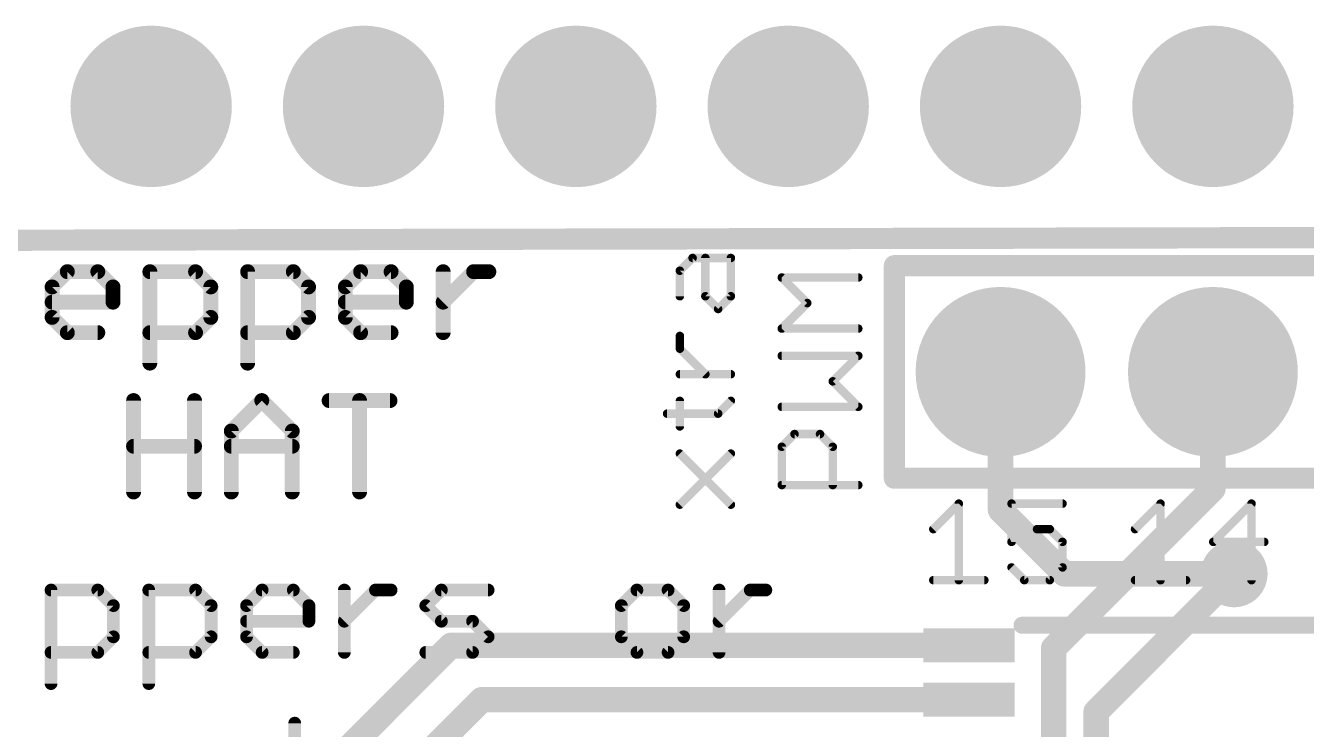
# Model space of a CAD drawing. Extents: x -5.3 to 82.2, y -21.4 to 68.5.
# Drawn here: x 11.2 to 26.52, y 26.21 to 34.62 of the extents above; entities that cross this region are included whole.
import ezdxf

# ---------------------------------------------------------------- set-up
doc = ezdxf.new("R2010")
doc.units = 0
for name, color, linetype in [('1', 12, 'CONTINUOUS'), ('16', 132, 'CONTINUOUS'), ('17', 110, 'CONTINUOUS'), ('18', 110, 'CONTINUOUS'), ('21', 40, 'CONTINUOUS'), ('29', 253, 'CONTINUOUS')]:
    doc.layers.add(name, color=color, linetype=linetype)

# ---------------------------------------------------------------- blocks, each defined once
blk = doc.blocks.new('ROUNDP')
at = {"const_width": 0.5}
blk.add_lwpolyline([(0, -0.25, 1), (0, 0.25, 1), (0, -0.25)], format="xyb", dxfattribs=at)
blk = doc.blocks.new('RECT')
blk.add_solid([(-0.5, -0.5), (0.5, -0.5), (-0.5, 0.5), (0.5, 0.5)])
blk = doc.blocks.new('ROUNDV')
at = {"const_width": 0.5}
blk.add_lwpolyline([(0, -0.25, 1), (0, 0.25, 1), (0, -0.25)], format="xyb", dxfattribs=at)

msp = doc.modelspace()

# ---------------------------------------------------------------- linework, layer by layer
at = {"layer": '1', "const_width": 0.3048}
for points in [[(25.4, 29.083), (25.4, 30.48)], [(23.495, 27.178), (25.4, 29.083)], [(24.003, 26.416), (25.654, 28.067)], [(16.29, 27.212), (12.065, 22.987)], [(22.4822, 27.212), (16.29, 27.212)], [(23.495, 23.749), (23.495, 27.178)], [(16.656, 26.562), (12.7, 22.606)], [(22.4822, 26.562), (16.656, 26.562)], [(24.003, 23.241), (24.003, 26.416)]]:
    msp.add_lwpolyline(points, dxfattribs=at)
at = {"layer": '1', "const_width": 0.1524}
for points in [[(25.4762, 30.48, 1), (25.3238, 30.48)], [(25.3238, 29.083, 1), (25.4762, 29.083)], [(25.4539, 29.0291, 1), (25.3461, 29.1369)], [(25.7079, 28.0131, 1), (25.6001, 28.1209)], [(16.29, 27.2882, 1), (16.29, 27.1358)], [(16.3439, 27.1581, 1), (16.2361, 27.2659)], [(22.4822, 27.1358, 1), (22.4822, 27.2882)], [(23.5712, 27.178, 1), (23.4188, 27.178)], [(23.4411, 27.2319, 1), (23.5489, 27.1241)], [(16.656, 26.6382, 1), (16.656, 26.4858)], [(16.7099, 26.5081, 1), (16.6021, 26.6159)], [(22.4822, 26.4858, 1), (22.4822, 26.6382)], [(24.0792, 26.416, 1), (23.9268, 26.416)], [(23.9491, 26.4699, 1), (24.0569, 26.3621)]]:
    msp.add_lwpolyline(points, format="xyb", dxfattribs=at)
at = {"layer": '16'}
for points, const_width in [([(0, 32.032), (62.397, 32.159)], 0.254), ([(22.86, 28.829), (22.86, 30.48)], 0.3048), ([(23.622, 28.067), (22.86, 28.829)], 0.3048), ([(25.654, 28.067), (23.622, 28.067)], 0.3048)]:
    msp.add_lwpolyline(points, dxfattribs=dict(at, const_width=const_width))
at = {"layer": '16', "const_width": 0.1524}
for points in [[(22.9362, 30.48, 1), (22.7838, 30.48)], [(22.9139, 28.8829, 1), (22.8061, 28.7751)], [(22.7838, 28.829, 1), (22.9362, 28.829)], [(23.622, 28.1432, 1), (23.622, 27.9908)], [(23.5681, 28.0131, 1), (23.6759, 28.1209)], [(25.654, 27.9908, 1), (25.654, 28.1432)]]:
    msp.add_lwpolyline(points, format="xyb", dxfattribs=at)
at = {"layer": '21'}
for points, const_width in [([(19.0241, 31.69), (19.1766, 31.8426)], 0.1016), ([(19.1766, 31.8426), (19.6342, 31.8426)], 0.1016), ([(19.3291, 31.385), (19.3291, 31.8426)], 0.1016), ([(19.6342, 31.8426), (19.6342, 31.385)], 0.1016), ([(31.877, 31.75), (21.59, 31.75)], 0.254), ([(21.59, 31.75), (21.59, 29.21)], 0.254), ([(11.5151, 31.4965), (11.6973, 31.6787)], 0.1778), ([(11.6973, 31.6787), (12.0617, 31.6787)], 0.1778), ([(12.0617, 31.6787), (12.2438, 31.4965)], 0.1778), ([(12.6845, 30.5855), (12.6845, 31.6787)], 0.1778), ([(12.6845, 31.6787), (13.231, 31.6787)], 0.1778), ([(13.231, 31.6787), (13.4132, 31.4965)], 0.1778), ([(13.8539, 30.5855), (13.8539, 31.6787)], 0.1778), ([(13.8539, 31.6787), (14.4004, 31.6787)], 0.1778), ([(14.4004, 31.6787), (14.5826, 31.4965)], 0.1778), ([(15.0233, 31.4965), (15.2055, 31.6787)], 0.1778), ([(15.2055, 31.6787), (15.5698, 31.6787)], 0.1778), ([(15.5698, 31.6787), (15.752, 31.4965)], 0.1778), ([(16.1927, 30.9499), (16.1927, 31.6787)], 0.1778), ([(16.1927, 31.3143), (16.557, 31.6787)], 0.1778), ([(16.557, 31.6787), (16.7392, 31.6787)], 0.1778), ([(19.0241, 31.385), (19.0241, 31.69)], 0.1016), ([(11.5151, 31.1321), (11.5151, 31.4965)], 0.1778), ([(12.2438, 31.4965), (12.2438, 31.3143)], 0.1778), ([(13.4132, 31.4965), (13.4132, 31.1321)], 0.1778), ([(14.5826, 31.4965), (14.5826, 31.1321)], 0.1778), ([(15.0233, 31.1321), (15.0233, 31.4965)], 0.1778), ([(15.752, 31.4965), (15.752, 31.3143)], 0.1778), ([(20.5481, 31.3036), (20.243, 31.6087)], 0.1016), ([(20.243, 31.6087), (21.1582, 31.6087)], 0.1016), ([(19.4817, 31.2324), (19.3291, 31.385)], 0.1016), ([(19.6342, 31.385), (19.4817, 31.2324)], 0.1016), ([(12.2438, 31.3143), (11.5151, 31.3143)], 0.1778), ([(15.752, 31.3143), (15.0233, 31.3143)], 0.1778), ([(20.243, 30.9986), (20.5481, 31.3036)], 0.1016), ([(11.6973, 30.9499), (11.5151, 31.1321)], 0.1778), ([(13.4132, 31.1321), (13.231, 30.9499)], 0.1778), ([(14.5826, 31.1321), (14.4004, 30.9499)], 0.1778), ([(15.2055, 30.9499), (15.0233, 31.1321)], 0.1778), ([(12.0617, 30.9499), (11.6973, 30.9499)], 0.1778), ([(13.231, 30.9499), (12.6845, 30.9499)], 0.1778), ([(14.4004, 30.9499), (13.8539, 30.9499)], 0.1778), ([(15.5698, 30.9499), (15.2055, 30.9499)], 0.1778), ([(19.0241, 30.7579), (19.0241, 30.9104)], 0.1016), ([(21.1582, 30.9986), (20.243, 30.9986)], 0.1016), ([(19.3291, 30.4528), (19.0241, 30.7579)], 0.1016), ([(21.1582, 30.6732), (20.243, 30.6732)], 0.1016), ([(20.8531, 30.3681), (21.1582, 30.6732)], 0.1016), ([(19.6342, 30.4528), (19.0241, 30.4528)], 0.1016), ([(21.1582, 30.063), (20.8531, 30.3681)], 0.1016), ([(12.4896, 29.0449), (12.4896, 30.138)], 0.1778), ([(13.2183, 30.138), (13.2183, 29.0449)], 0.1778), ([(13.659, 29.7737), (14.0234, 30.138)], 0.1778), ([(14.0234, 30.138), (14.3877, 29.7737)], 0.1778), ([(14.8284, 30.138), (15.5571, 30.138)], 0.1778), ([(15.1928, 29.0449), (15.1928, 30.138)], 0.1778), ([(19.0241, 29.8292), (19.0241, 30.1342)], 0.1016), ([(19.4817, 29.9817), (19.6342, 30.1342)], 0.1016), ([(18.8715, 29.9817), (19.4817, 29.9817)], 0.1016), ([(20.243, 30.063), (21.1582, 30.063)], 0.1016), ([(13.659, 29.0449), (13.659, 29.7737)], 0.1778), ([(14.3877, 29.7737), (14.3877, 29.0449)], 0.1778), ([(20.243, 29.5851), (20.3956, 29.7376)], 0.1016), ([(20.3956, 29.7376), (20.7006, 29.7376)], 0.1016), ([(20.7006, 29.7376), (20.8531, 29.5851)], 0.1016), ([(12.4896, 29.5915), (13.2183, 29.5915)], 0.1778), ([(13.659, 29.5915), (14.3877, 29.5915)], 0.1778), ([(20.243, 29.1275), (20.243, 29.5851)], 0.1016), ([(20.8531, 29.5851), (20.8531, 29.1275)], 0.1016), ([(19.0241, 28.8936), (19.6342, 29.5038)], 0.1016), ([(19.6342, 28.8936), (19.0241, 29.5038)], 0.1016), ([(21.59, 29.21), (31.877, 29.21)], 0.254), ([(21.1582, 29.1275), (20.243, 29.1275)], 0.1016), ([(22.0558, 28.6009), (22.3608, 28.906)], 0.1016), ([(22.3608, 28.906), (22.3608, 27.9908)], 0.1016), ([(23.6014, 28.906), (22.9913, 28.906)], 0.1016), ([(22.9913, 28.906), (22.9913, 28.4484)], 0.1016), ([(24.4688, 28.6009), (24.7738, 28.906)], 0.1016), ([(24.7738, 28.906), (24.7738, 27.9908)], 0.1016), ([(25.8619, 28.906), (25.4043, 28.4484)], 0.1016), ([(25.8619, 27.9908), (25.8619, 28.906)], 0.1016), ([(22.9913, 28.4484), (23.2963, 28.6009)], 0.1016), ([(23.2963, 28.6009), (23.4489, 28.6009)], 0.1016), ([(23.4489, 28.6009), (23.6014, 28.4484)], 0.1016), ([(23.6014, 28.4484), (23.6014, 28.1433)], 0.1016), ([(25.4043, 28.4484), (26.0144, 28.4484)], 0.1016), ([(23.1438, 27.9908), (22.9913, 28.1433)], 0.1016), ([(23.6014, 28.1433), (23.4489, 27.9908)], 0.1016), ([(22.0558, 27.9908), (22.6659, 27.9908)], 0.1016), ([(23.4489, 27.9908), (23.1438, 27.9908)], 0.1016), ([(24.4688, 27.9908), (25.0789, 27.9908)], 0.1016), ([(11.5024, 26.7544), (11.5024, 27.8729)], 0.1524), ([(11.5024, 27.8729), (12.0617, 27.8729)], 0.1524), ([(12.0617, 27.8729), (12.2481, 27.6865)], 0.1524), ([(12.6718, 26.7544), (12.6718, 27.8729)], 0.1524), ([(12.6718, 27.8729), (13.2311, 27.8729)], 0.1524), ([(13.2311, 27.8729), (13.4175, 27.6865)], 0.1524), ([(13.8412, 27.6865), (14.0276, 27.8729)], 0.1524), ([(14.0276, 27.8729), (14.4005, 27.8729)], 0.1524), ([(14.4005, 27.8729), (14.5869, 27.6865)], 0.1524), ([(15.0106, 27.1272), (15.0106, 27.8729)], 0.1524), ([(15.0106, 27.5001), (15.3834, 27.8729)], 0.1524), ([(15.3834, 27.8729), (15.5699, 27.8729)], 0.1524), ([(15.9851, 27.6865), (16.1715, 27.8729)], 0.1524), ([(16.1715, 27.8729), (16.7308, 27.8729)], 0.1524), ([(18.5103, 27.8729), (18.3239, 27.6865)], 0.1524), ([(18.8831, 27.8729), (18.5103, 27.8729)], 0.1524), ([(19.0696, 27.6865), (18.8831, 27.8729)], 0.1524), ([(19.4933, 27.1272), (19.4933, 27.8729)], 0.1524), ([(19.4933, 27.5001), (19.8661, 27.8729)], 0.1524), ([(19.8661, 27.8729), (20.0525, 27.8729)], 0.1524), ([(12.2481, 27.6865), (12.2481, 27.3136)], 0.1524), ([(13.4175, 27.6865), (13.4175, 27.3136)], 0.1524), ([(13.8412, 27.3136), (13.8412, 27.6865)], 0.1524), ([(14.5869, 27.6865), (14.5869, 27.5001)], 0.1524), ([(16.1715, 27.5001), (15.9851, 27.6865)], 0.1524), ([(18.3239, 27.6865), (18.3239, 27.3136)], 0.1524), ([(19.0696, 27.3136), (19.0696, 27.6865)], 0.1524), ([(14.5869, 27.5001), (13.8412, 27.5001)], 0.1524), ([(16.5443, 27.5001), (16.1715, 27.5001)], 0.1524), ([(16.7308, 27.3136), (16.5443, 27.5001)], 0.1524), ([(23.1172, 27.4516), (27.6828, 27.4516)], 0.2032), ([(12.2481, 27.3136), (12.0617, 27.1272)], 0.1524), ([(13.4175, 27.3136), (13.2311, 27.1272)], 0.1524), ([(14.0276, 27.1272), (13.8412, 27.3136)], 0.1524), ([(16.5443, 27.1272), (16.7308, 27.3136)], 0.1524), ([(18.3239, 27.3136), (18.5103, 27.1272)], 0.1524), ([(18.8831, 27.1272), (19.0696, 27.3136)], 0.1524), ([(12.0617, 27.1272), (11.5024, 27.1272)], 0.1524), ([(13.2311, 27.1272), (12.6718, 27.1272)], 0.1524), ([(14.4005, 27.1272), (14.0276, 27.1272)], 0.1524), ([(15.9851, 27.1272), (16.5443, 27.1272)], 0.1524), ([(18.5103, 27.1272), (18.8831, 27.1272)], 0.1524), ([(14.4174, 26.2813), (14.4174, 25.5356)], 0.1524)]:
    msp.add_lwpolyline(points, dxfattribs=dict(at, const_width=const_width))
for points, const_width in [([(19.1766, 31.868, 1), (19.1766, 31.8172)], 0.0508), ([(19.1946, 31.8246, 1), (19.1586, 31.8605)], 0.0508), ([(19.3545, 31.8426, 1), (19.3037, 31.8426)], 0.0508), ([(19.6596, 31.8426, 1), (19.6088, 31.8426)], 0.0508), ([(19.6342, 31.8172, 1), (19.6342, 31.868)], 0.0508), ([(21.59, 31.8135, 1), (21.59, 31.6865)], 0.127), ([(21.6535, 31.75, 1), (21.5265, 31.75)], 0.127), ([(11.6973, 31.7231, 1), (11.6973, 31.6342)], 0.0889), ([(11.7287, 31.6472, 1), (11.6658, 31.7101)], 0.0889), ([(12.0931, 31.7101, 1), (12.0302, 31.6472)], 0.0889), ([(12.0617, 31.6342, 1), (12.0617, 31.7231)], 0.0889), ([(12.7289, 31.6787, 1), (12.64, 31.6787)], 0.0889), ([(12.6845, 31.7231, 1), (12.6845, 31.6342)], 0.0889), ([(13.2625, 31.7101, 1), (13.1996, 31.6472)], 0.0889), ([(13.231, 31.6342, 1), (13.231, 31.7231)], 0.0889), ([(13.8983, 31.6787, 1), (13.8094, 31.6787)], 0.0889), ([(13.8539, 31.7231, 1), (13.8539, 31.6342)], 0.0889), ([(14.4319, 31.7101, 1), (14.369, 31.6472)], 0.0889), ([(14.4004, 31.6342, 1), (14.4004, 31.7231)], 0.0889), ([(15.2055, 31.7231, 1), (15.2055, 31.6342)], 0.0889), ([(15.2369, 31.6472, 1), (15.174, 31.7101)], 0.0889), ([(15.6013, 31.7101, 1), (15.5384, 31.6472)], 0.0889), ([(15.5698, 31.6342, 1), (15.5698, 31.7231)], 0.0889), ([(16.2371, 31.6787, 1), (16.1482, 31.6787)], 0.0889), ([(16.557, 31.7231, 1), (16.557, 31.6342)], 0.0889), ([(16.5885, 31.6472, 1), (16.5256, 31.7101)], 0.0889), ([(16.7392, 31.6342, 1), (16.7392, 31.7231)], 0.0889), ([(19.0495, 31.69, 1), (18.9987, 31.69)], 0.0508), ([(19.0061, 31.708, 1), (19.042, 31.6721)], 0.0508), ([(11.5595, 31.4965, 1), (11.4706, 31.4965)], 0.0889), ([(11.4837, 31.5279, 1), (11.5465, 31.465)], 0.0889), ([(12.2883, 31.4965, 1), (12.1994, 31.4965)], 0.0889), ([(12.2124, 31.465, 1), (12.2753, 31.5279)], 0.0889), ([(13.4577, 31.4965, 1), (13.3688, 31.4965)], 0.0889), ([(13.3818, 31.465, 1), (13.4447, 31.5279)], 0.0889), ([(14.6271, 31.4965, 1), (14.5382, 31.4965)], 0.0889), ([(14.5512, 31.465, 1), (14.6141, 31.5279)], 0.0889), ([(14.9918, 31.5279, 1), (15.0547, 31.465)], 0.0889), ([(15.0677, 31.4965, 1), (14.9788, 31.4965)], 0.0889), ([(15.7965, 31.4965, 1), (15.7076, 31.4965)], 0.0889), ([(15.7206, 31.465, 1), (15.7835, 31.5279)], 0.0889), ([(20.243, 31.6341, 1), (20.243, 31.5833)], 0.0508), ([(20.261, 31.6266, 1), (20.2251, 31.5907)], 0.0508), ([(21.1582, 31.5833, 1), (21.1582, 31.6341)], 0.0508), ([(18.9987, 31.385, 1), (19.0495, 31.385)], 0.0508), ([(19.3037, 31.385, 1), (19.3545, 31.385)], 0.0508), ([(19.3471, 31.4029, 1), (19.3112, 31.367)], 0.0508), ([(19.6088, 31.385, 1), (19.6596, 31.385)], 0.0508), ([(19.6522, 31.367, 1), (19.6162, 31.4029)], 0.0508), ([(11.5151, 31.3587, 1), (11.5151, 31.2698)], 0.0889), ([(12.1994, 31.3143, 1), (12.2883, 31.3143)], 0.0889), ([(12.2438, 31.2698, 1), (12.2438, 31.3587)], 0.0889), ([(15.0233, 31.3587, 1), (15.0233, 31.2698)], 0.0889), ([(15.7076, 31.3143, 1), (15.7965, 31.3143)], 0.0889), ([(15.752, 31.2698, 1), (15.752, 31.3587)], 0.0889), ([(16.1612, 31.3457, 1), (16.2241, 31.2828)], 0.0889), ([(19.4637, 31.2504, 1), (19.4996, 31.2145)], 0.0508), ([(19.4637, 31.2145, 1), (19.4996, 31.2504)], 0.0508), ([(20.566, 31.2857, 1), (20.5301, 31.3216)], 0.0508), ([(20.5301, 31.2857, 1), (20.566, 31.3216)], 0.0508), ([(11.4706, 31.1321, 1), (11.5595, 31.1321)], 0.0889), ([(11.5465, 31.1635, 1), (11.4837, 31.1007)], 0.0889), ([(13.3688, 31.1321, 1), (13.4577, 31.1321)], 0.0889), ([(13.4447, 31.1007, 1), (13.3818, 31.1635)], 0.0889), ([(14.5382, 31.1321, 1), (14.6271, 31.1321)], 0.0889), ([(14.6141, 31.1007, 1), (14.5512, 31.1635)], 0.0889), ([(15.0547, 31.1635, 1), (14.9918, 31.1007)], 0.0889), ([(14.9788, 31.1321, 1), (15.0677, 31.1321)], 0.0889), ([(11.6973, 30.9944, 1), (11.6973, 30.9055)], 0.0889), ([(11.6658, 30.9185, 1), (11.7287, 30.9813)], 0.0889), ([(12.0617, 30.9055, 1), (12.0617, 30.9944)], 0.0889), ([(12.6845, 30.9944, 1), (12.6845, 30.9055)], 0.0889), ([(13.1996, 30.9813, 1), (13.2625, 30.9185)], 0.0889), ([(13.231, 30.9055, 1), (13.231, 30.9944)], 0.0889), ([(13.8539, 30.9944, 1), (13.8539, 30.9055)], 0.0889), ([(14.369, 30.9813, 1), (14.4319, 30.9185)], 0.0889), ([(14.4004, 30.9055, 1), (14.4004, 30.9944)], 0.0889), ([(15.2055, 30.9944, 1), (15.2055, 30.9055)], 0.0889), ([(15.174, 30.9185, 1), (15.2369, 30.9813)], 0.0889), ([(15.5698, 30.9055, 1), (15.5698, 30.9944)], 0.0889), ([(16.1482, 30.9499, 1), (16.2371, 30.9499)], 0.0889), ([(19.0495, 30.9104, 1), (18.9987, 30.9104)], 0.0508), ([(20.243, 31.024, 1), (20.243, 30.9732)], 0.0508), ([(20.2251, 31.0165, 1), (20.261, 30.9806)], 0.0508), ([(21.1582, 30.9732, 1), (21.1582, 31.024)], 0.0508), ([(19.042, 30.7759, 1), (19.0061, 30.7399)], 0.0508), ([(18.9987, 30.7579, 1), (19.0495, 30.7579)], 0.0508), ([(20.243, 30.6986, 1), (20.243, 30.6478)], 0.0508), ([(21.1762, 30.6552, 1), (21.1402, 30.6911)], 0.0508), ([(21.1582, 30.6478, 1), (21.1582, 30.6986)], 0.0508), ([(12.64, 30.5855, 1), (12.7289, 30.5855)], 0.0889), ([(13.8094, 30.5855, 1), (13.8983, 30.5855)], 0.0889), ([(19.0241, 30.4782, 1), (19.0241, 30.4274)], 0.0508), ([(19.3112, 30.4349, 1), (19.3471, 30.4708)], 0.0508), ([(19.6342, 30.4274, 1), (19.6342, 30.4782)], 0.0508), ([(20.8711, 30.3861, 1), (20.8352, 30.3501)], 0.0508), ([(20.8352, 30.3861, 1), (20.8711, 30.3501)], 0.0508), ([(12.534, 30.138, 1), (12.4451, 30.138)], 0.0889), ([(13.2628, 30.138, 1), (13.1739, 30.138)], 0.0889), ([(14.0548, 30.1695, 1), (13.9919, 30.1066)], 0.0889), ([(14.0548, 30.1066, 1), (13.9919, 30.1695)], 0.0889), ([(14.8284, 30.1825, 1), (14.8284, 30.0936)], 0.0889), ([(15.2372, 30.138, 1), (15.1483, 30.138)], 0.0889), ([(15.5571, 30.0936, 1), (15.5571, 30.1825)], 0.0889), ([(19.0495, 30.1342, 1), (18.9987, 30.1342)], 0.0508), ([(19.6522, 30.1163, 1), (19.6162, 30.1522)], 0.0508), ([(18.8715, 30.0071, 1), (18.8715, 29.9563)], 0.0508), ([(19.4817, 29.9563, 1), (19.4817, 30.0071)], 0.0508), ([(20.243, 30.0884, 1), (20.243, 30.0376)], 0.0508), ([(21.1402, 30.0451, 1), (21.1762, 30.081)], 0.0508), ([(21.1582, 30.0376, 1), (21.1582, 30.0884)], 0.0508), ([(19.4637, 29.9996, 1), (19.4996, 29.9637)], 0.0508), ([(13.6275, 29.8051, 1), (13.6904, 29.7422)], 0.0889), ([(13.7034, 29.7737, 1), (13.6145, 29.7737)], 0.0889), ([(14.4322, 29.7737, 1), (14.3433, 29.7737)], 0.0889), ([(14.3563, 29.7422, 1), (14.4192, 29.8051)], 0.0889), ([(18.9987, 29.8292, 1), (19.0495, 29.8292)], 0.0508), ([(20.3956, 29.763, 1), (20.3956, 29.7122)], 0.0508), ([(20.4135, 29.7197, 1), (20.3776, 29.7556)], 0.0508), ([(20.7186, 29.7556, 1), (20.6826, 29.7197)], 0.0508), ([(20.7006, 29.7122, 1), (20.7006, 29.763)], 0.0508), ([(12.4896, 29.6359, 1), (12.4896, 29.547)], 0.0889), ([(13.2183, 29.547, 1), (13.2183, 29.6359)], 0.0889), ([(13.659, 29.6359, 1), (13.659, 29.547)], 0.0889), ([(14.3877, 29.547, 1), (14.3877, 29.6359)], 0.0889), ([(20.2684, 29.5851, 1), (20.2176, 29.5851)], 0.0508), ([(20.2251, 29.6031, 1), (20.261, 29.5671)], 0.0508), ([(20.8785, 29.5851, 1), (20.8277, 29.5851)], 0.0508), ([(20.8352, 29.5671, 1), (20.8711, 29.6031)], 0.0508), ([(19.042, 29.5217, 1), (19.0061, 29.4858)], 0.0508), ([(19.6522, 29.4858, 1), (19.6162, 29.5217)], 0.0508), ([(21.59, 29.2735, 1), (21.59, 29.1465)], 0.127), ([(21.5265, 29.21, 1), (21.6535, 29.21)], 0.127), ([(20.243, 29.1529, 1), (20.243, 29.1021)], 0.0508), ([(20.2176, 29.1275, 1), (20.2684, 29.1275)], 0.0508), ([(20.8277, 29.1275, 1), (20.8785, 29.1275)], 0.0508), ([(21.1582, 29.1021, 1), (21.1582, 29.1529)], 0.0508), ([(12.4451, 29.0449, 1), (12.534, 29.0449)], 0.0889), ([(13.1739, 29.0449, 1), (13.2628, 29.0449)], 0.0889), ([(13.6145, 29.0449, 1), (13.7034, 29.0449)], 0.0889), ([(14.3433, 29.0449, 1), (14.4322, 29.0449)], 0.0889), ([(15.1483, 29.0449, 1), (15.2372, 29.0449)], 0.0889), ([(22.3862, 28.906, 1), (22.3354, 28.906)], 0.0508), ([(22.3788, 28.888, 1), (22.3429, 28.9239)], 0.0508), ([(22.9913, 28.9314, 1), (22.9913, 28.8806)], 0.0508), ([(23.0167, 28.906, 1), (22.9659, 28.906)], 0.0508), ([(23.6014, 28.8806, 1), (23.6014, 28.9314)], 0.0508), ([(24.7992, 28.906, 1), (24.7484, 28.906)], 0.0508), ([(24.7918, 28.888, 1), (24.7559, 28.9239)], 0.0508), ([(25.8873, 28.906, 1), (25.8365, 28.906)], 0.0508), ([(25.8798, 28.888, 1), (25.8439, 28.9239)], 0.0508), ([(19.0061, 28.9116, 1), (19.042, 28.8757)], 0.0508), ([(19.6162, 28.8757, 1), (19.6522, 28.9116)], 0.0508), ([(23.2963, 28.6263, 1), (23.2963, 28.5755)], 0.0508), ([(23.3077, 28.5782, 1), (23.285, 28.6236)], 0.0508), ([(23.4668, 28.6189, 1), (23.4309, 28.583)], 0.0508), ([(23.4489, 28.5755, 1), (23.4489, 28.6263)], 0.0508), ([(22.0378, 28.6189, 1), (22.0737, 28.583)], 0.0508), ([(22.9799, 28.4711, 1), (23.0026, 28.4257)], 0.0508), ([(23.6268, 28.4484, 1), (23.576, 28.4484)], 0.0508), ([(24.4508, 28.6189, 1), (24.4867, 28.583)], 0.0508), ([(25.4043, 28.4738, 1), (25.4043, 28.423)], 0.0508), ([(26.0144, 28.423, 1), (26.0144, 28.4738)], 0.0508), ([(22.9659, 28.4484, 1), (23.0167, 28.4484)], 0.0508), ([(23.5834, 28.4304, 1), (23.6194, 28.4664)], 0.0508), ([(25.3863, 28.4664, 1), (25.4222, 28.4304)], 0.0508), ([(23.0092, 28.1613, 1), (22.9733, 28.1254)], 0.0508), ([(23.6194, 28.1254, 1), (23.5834, 28.1613)], 0.0508), ([(22.0558, 28.0162, 1), (22.0558, 27.9654)], 0.0508), ([(22.6659, 27.9654, 1), (22.6659, 28.0162)], 0.0508), ([(23.1438, 28.0162, 1), (23.1438, 27.9654)], 0.0508), ([(23.4489, 27.9654, 1), (23.4489, 28.0162)], 0.0508), ([(23.576, 28.1433, 1), (23.6268, 28.1433)], 0.0508), ([(24.4688, 28.0162, 1), (24.4688, 27.9654)], 0.0508), ([(25.0789, 27.9654, 1), (25.0789, 28.0162)], 0.0508), ([(11.5405, 27.8729, 1), (11.4643, 27.8729)], 0.0762), ([(11.5024, 27.911, 1), (11.5024, 27.8348)], 0.0762), ([(12.0886, 27.8998, 1), (12.0347, 27.846)], 0.0762), ([(12.0617, 27.8348, 1), (12.0617, 27.911)], 0.0762), ([(12.7099, 27.8729, 1), (12.6337, 27.8729)], 0.0762), ([(12.6718, 27.911, 1), (12.6718, 27.8348)], 0.0762), ([(13.258, 27.8998, 1), (13.2041, 27.846)], 0.0762), ([(13.2311, 27.8348, 1), (13.2311, 27.911)], 0.0762), ([(14.0276, 27.911, 1), (14.0276, 27.8348)], 0.0762), ([(14.0545, 27.846, 1), (14.0007, 27.8998)], 0.0762), ([(14.4274, 27.8998, 1), (14.3735, 27.846)], 0.0762), ([(14.4005, 27.8348, 1), (14.4005, 27.911)], 0.0762), ([(15.0487, 27.8729, 1), (14.9725, 27.8729)], 0.0762), ([(15.3834, 27.911, 1), (15.3834, 27.8348)], 0.0762), ([(15.4104, 27.846, 1), (15.3565, 27.8998)], 0.0762), ([(15.5699, 27.8348, 1), (15.5699, 27.911)], 0.0762), ([(16.1715, 27.911, 1), (16.1715, 27.8348)], 0.0762), ([(16.1984, 27.846, 1), (16.1446, 27.8998)], 0.0762), ([(16.7308, 27.8348, 1), (16.7308, 27.911)], 0.0762), ([(18.5103, 27.911, 1), (18.5103, 27.8348)], 0.0762), ([(18.5372, 27.846, 1), (18.4833, 27.8998)], 0.0762), ([(18.9101, 27.8998, 1), (18.8562, 27.846)], 0.0762), ([(18.8831, 27.8348, 1), (18.8831, 27.911)], 0.0762), ([(19.5314, 27.8729, 1), (19.4552, 27.8729)], 0.0762), ([(19.8661, 27.911, 1), (19.8661, 27.8348)], 0.0762), ([(19.8931, 27.846, 1), (19.8392, 27.8998)], 0.0762), ([(20.0525, 27.8348, 1), (20.0525, 27.911)], 0.0762), ([(22.3354, 27.9908, 1), (22.3862, 27.9908)], 0.0508), ([(23.1258, 27.9728, 1), (23.1618, 28.0088)], 0.0508), ([(23.4309, 28.0088, 1), (23.4668, 27.9728)], 0.0508), ([(24.7484, 27.9908, 1), (24.7992, 27.9908)], 0.0508), ([(25.8365, 27.9908, 1), (25.8873, 27.9908)], 0.0508), ([(12.2862, 27.6865, 1), (12.21, 27.6865)], 0.0762), ([(12.2211, 27.6595, 1), (12.275, 27.7134)], 0.0762), ([(13.4556, 27.6865, 1), (13.3794, 27.6865)], 0.0762), ([(13.3905, 27.6595, 1), (13.4444, 27.7134)], 0.0762), ([(13.8142, 27.7134, 1), (13.8681, 27.6595)], 0.0762), ([(13.8793, 27.6865, 1), (13.8031, 27.6865)], 0.0762), ([(14.625, 27.6865, 1), (14.5488, 27.6865)], 0.0762), ([(14.5599, 27.6595, 1), (14.6138, 27.7134)], 0.0762), ([(16.012, 27.7134, 1), (15.9581, 27.6595)], 0.0762), ([(15.9581, 27.7134, 1), (16.012, 27.6595)], 0.0762), ([(18.2969, 27.7134, 1), (18.3508, 27.6595)], 0.0762), ([(18.362, 27.6865, 1), (18.2858, 27.6865)], 0.0762), ([(19.1077, 27.6865, 1), (19.0315, 27.6865)], 0.0762), ([(19.0426, 27.6595, 1), (19.0965, 27.7134)], 0.0762), ([(13.8412, 27.5382, 1), (13.8412, 27.462)], 0.0762), ([(14.5869, 27.462, 1), (14.5869, 27.5382)], 0.0762), ([(16.1715, 27.5382, 1), (16.1715, 27.462)], 0.0762), ([(16.5713, 27.527, 1), (16.5174, 27.4731)], 0.0762), ([(16.5443, 27.462, 1), (16.5443, 27.5382)], 0.0762), ([(14.5488, 27.5001, 1), (14.625, 27.5001)], 0.0762), ([(14.9836, 27.527, 1), (15.0375, 27.4731)], 0.0762), ([(16.1446, 27.4731, 1), (16.1984, 27.527)], 0.0762), ([(19.4663, 27.527, 1), (19.5202, 27.4731)], 0.0762), ([(23.1172, 27.5024, 1), (23.1172, 27.4008)], 0.1016), ([(12.21, 27.3136, 1), (12.2862, 27.3136)], 0.0762), ([(12.275, 27.2867, 1), (12.2211, 27.3406)], 0.0762), ([(13.3794, 27.3136, 1), (13.4556, 27.3136)], 0.0762), ([(13.4444, 27.2867, 1), (13.3905, 27.3406)], 0.0762), ([(13.8681, 27.3406, 1), (13.8142, 27.2867)], 0.0762), ([(13.8031, 27.3136, 1), (13.8793, 27.3136)], 0.0762), ([(16.7577, 27.2867, 1), (16.7038, 27.3406)], 0.0762), ([(16.7038, 27.2867, 1), (16.7577, 27.3406)], 0.0762), ([(18.3508, 27.3406, 1), (18.2969, 27.2867)], 0.0762), ([(18.2858, 27.3136, 1), (18.362, 27.3136)], 0.0762), ([(19.0315, 27.3136, 1), (19.1077, 27.3136)], 0.0762), ([(19.0965, 27.2867, 1), (19.0426, 27.3406)], 0.0762), ([(11.5024, 27.1653, 1), (11.5024, 27.0891)], 0.0762), ([(12.0347, 27.1541, 1), (12.0886, 27.1003)], 0.0762), ([(12.0617, 27.0891, 1), (12.0617, 27.1653)], 0.0762), ([(12.6718, 27.1653, 1), (12.6718, 27.0891)], 0.0762), ([(13.2041, 27.1541, 1), (13.258, 27.1003)], 0.0762), ([(13.2311, 27.0891, 1), (13.2311, 27.1653)], 0.0762), ([(14.0276, 27.1653, 1), (14.0276, 27.0891)], 0.0762), ([(14.0007, 27.1003, 1), (14.0545, 27.1541)], 0.0762), ([(14.4005, 27.0891, 1), (14.4005, 27.1653)], 0.0762), ([(14.9725, 27.1272, 1), (15.0487, 27.1272)], 0.0762), ([(15.9851, 27.1653, 1), (15.9851, 27.0891)], 0.0762), ([(16.5174, 27.1541, 1), (16.5713, 27.1003)], 0.0762), ([(16.5443, 27.0891, 1), (16.5443, 27.1653)], 0.0762), ([(18.5103, 27.1653, 1), (18.5103, 27.0891)], 0.0762), ([(18.4833, 27.1003, 1), (18.5372, 27.1541)], 0.0762), ([(18.8562, 27.1541, 1), (18.9101, 27.1003)], 0.0762), ([(18.8831, 27.0891, 1), (18.8831, 27.1653)], 0.0762), ([(19.4552, 27.1272, 1), (19.5314, 27.1272)], 0.0762), ([(11.4643, 26.7544, 1), (11.5405, 26.7544)], 0.0762), ([(12.6337, 26.7544, 1), (12.7099, 26.7544)], 0.0762), ([(14.4555, 26.2813, 1), (14.3793, 26.2813)], 0.0762)]:
    msp.add_lwpolyline(points, format="xyb", dxfattribs=dict(at, const_width=const_width))

# ---------------------------------------------------------------- block references
at = {"layer": '1', "xscale": 0.3048, "yscale": 0.9906, "rotation": 90}
for p in [(22.4822, 27.212), (22.4822, 26.562)]:
    msp.add_blockref('RECT', p, dxfattribs=at)
at = {"layer": '17', "xscale": 1.9304, "yscale": 1.9304, "rotation": 270}
for p in [(22.86, 30.48), (22.86, 30.48), (25.4, 30.48), (25.4, 30.48)]:
    msp.add_blockref('ROUNDP', p, dxfattribs=at)
at = {"layer": '18'}
for p, xscale, yscale in [((12.7, 33.655), 1.9304, 1.9304), ((12.7, 33.655), 1.9304, 1.9304), ((15.24, 33.655), 1.9304, 1.9304), ((15.24, 33.655), 1.9304, 1.9304), ((17.78, 33.655), 1.9304, 1.9304), ((17.78, 33.655), 1.9304, 1.9304), ((20.32, 33.655), 1.9304, 1.9304), ((20.32, 33.655), 1.9304, 1.9304), ((22.86, 33.655), 1.9304, 1.9304), ((22.86, 33.655), 1.9304, 1.9304), ((25.4, 33.655), 1.9304, 1.9304), ((25.4, 33.655), 1.9304, 1.9304), ((25.654, 28.067), 0.8001, 0.8001), ((25.654, 28.067), 0.8001, 0.8001)]:
    msp.add_blockref('ROUNDV', p, dxfattribs=dict(at, xscale=xscale, yscale=yscale))
at = {"layer": '29'}
for name, p, xscale, yscale, rotation in [('ROUNDP', (22.86, 30.48), 2.032, 2.032, 270), ('ROUNDP', (25.4, 30.48), 2.032, 2.032, 270), ('RECT', (22.4822, 27.212), 0.4064, 1.0922, 90), ('RECT', (22.4822, 26.562), 0.4064, 1.0922, 90)]:
    msp.add_blockref(name, p, dxfattribs=dict(at, xscale=xscale, yscale=yscale, rotation=rotation))

doc.saveas('drawing.dxf')
